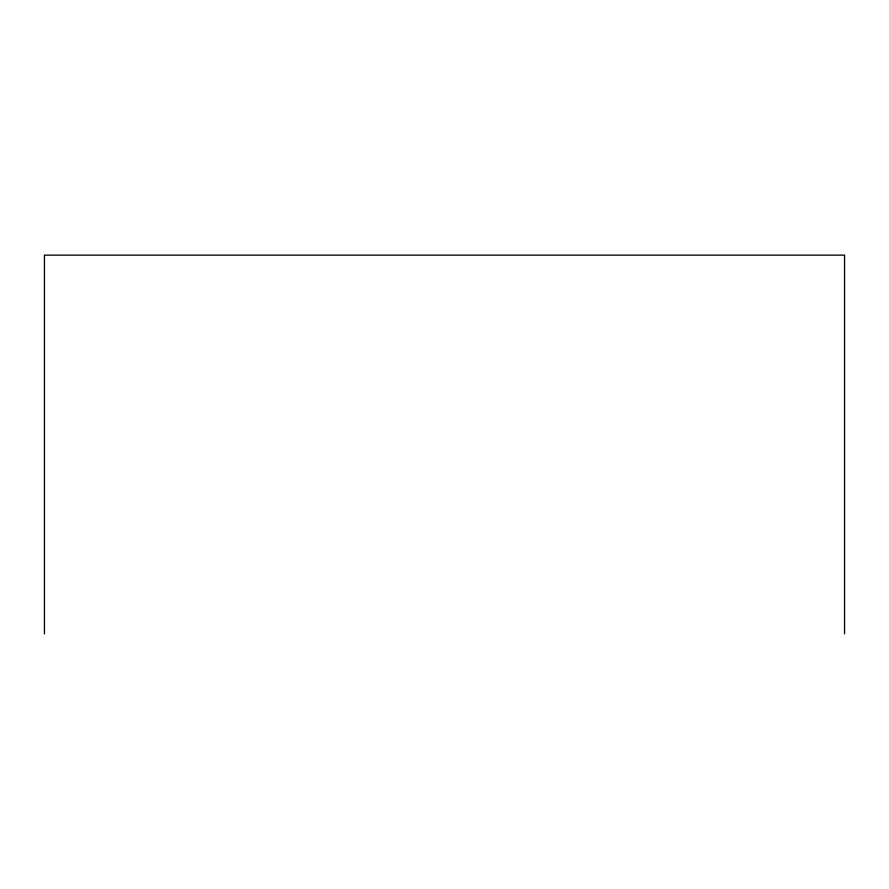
<?xml version="1.0" encoding="UTF-8"?>
<svg xmlns="http://www.w3.org/2000/svg" width="889" height="889" viewBox="0 0 889 889"><rect width="100%" height="100%" fill="white"/><g stroke="black" fill="none" stroke-linecap="round" stroke-linejoin="round"><path stroke-width="1.33" d="M844.55 633.868L844.55 255.132L44.45 255.132L44.45 633.868"/></g></svg>
